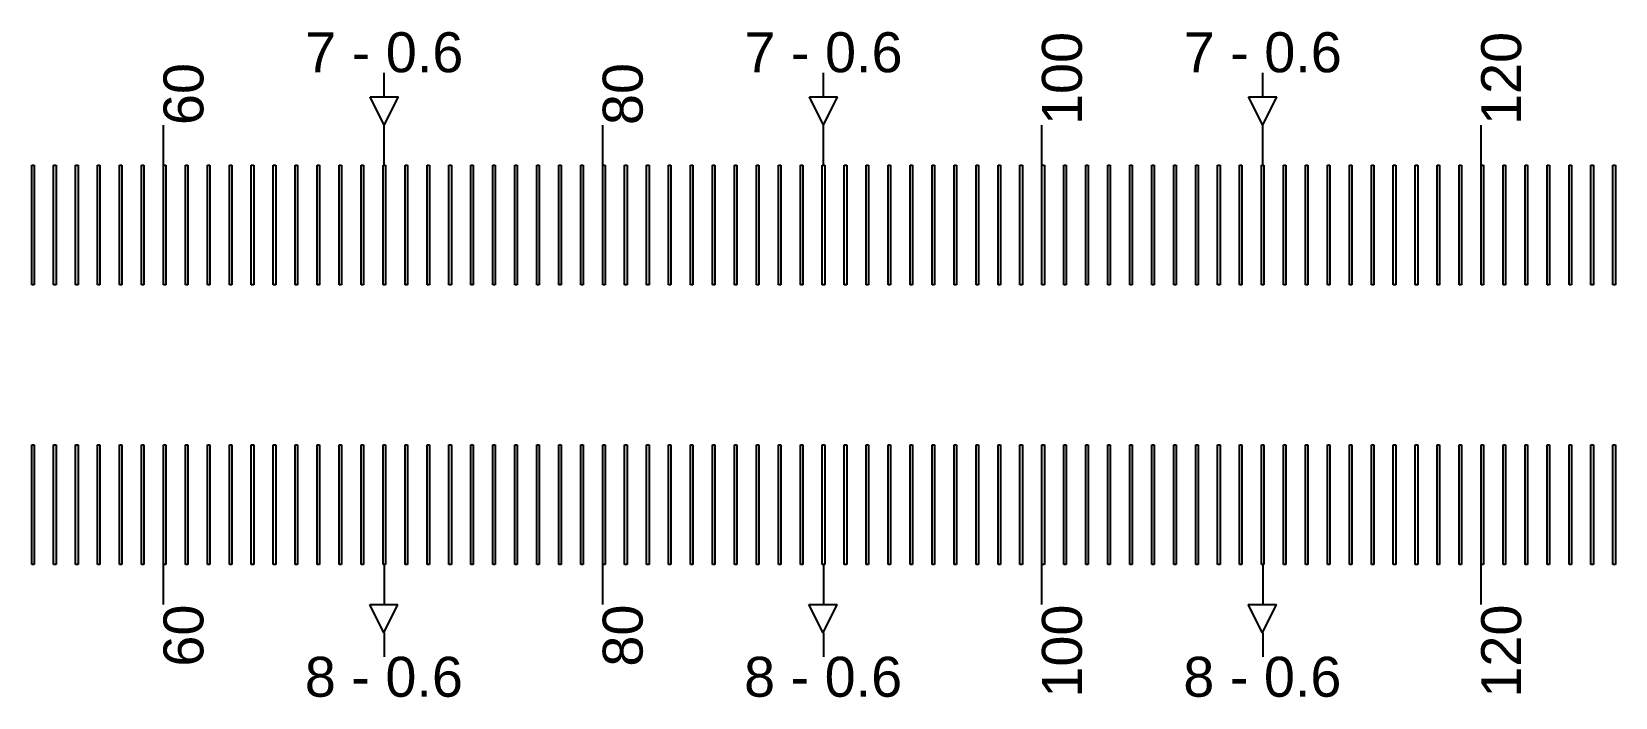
# Model space of a CAD drawing. Extents: x -119394 to 128420, y 74496 to 185496.
# Drawn here: x 44127.3 to 44523.9, y 156662.7 to 156829.2 of the extents above; entities that cross this region are included whole.
import ezdxf

# ---------------------------------------------------------------- set-up
doc = ezdxf.new("R2010")
doc.units = 13
doc.layers.add('CL - Label-1', color=120, linetype='Continuous')
doc.layers.add('CL - Label-2', color=132, linetype='Continuous')
doc.layers.add('CL - Sub-Micro', color=7, linetype='Continuous', true_color=0x47d1ff)
doc.styles.get("Standard").update_dxf_attribs({"font": 'arial.ttf'})

msp = doc.modelspace()

# ---------------------------------------------------------------- linework, layer by layer
for p, q in [((44215.59, 156812.94), (44215.59, 156818.94)), ((44325.59, 156812.94), (44325.59, 156818.94)), ((44435.59, 156812.94), (44435.59, 156818.94)), ((44160.29, 156795.86), (44160.29, 156805.86)), ((44215.59, 156795.86), (44215.59, 156805.86)), ((44270.29, 156795.86), (44270.29, 156805.86)), ((44325.59, 156795.86), (44325.59, 156805.86)), ((44380.29, 156795.86), (44380.29, 156805.86)), ((44435.59, 156795.86), (44435.59, 156805.86)), ((44490.29, 156795.86), (44490.29, 156805.86)), ((44160.29, 156685.86), (44160.29, 156695.86)), ((44215.59, 156695.86), (44215.59, 156685.86)), ((44270.29, 156685.86), (44270.29, 156695.86)), ((44325.59, 156695.86), (44325.59, 156685.86)), ((44380.29, 156685.86), (44380.29, 156695.86)), ((44435.59, 156695.86), (44435.59, 156685.86)), ((44490.29, 156685.86), (44490.29, 156695.86)), ((44215.59, 156678.79), (44215.59, 156672.79)), ((44325.59, 156678.79), (44325.59, 156672.79)), ((44435.59, 156678.79), (44435.59, 156672.79))]:
    msp.add_line(p, q)
at = {"layer": 'CL - Label-2'}
for p, q in [((44215.59, 156805.86), (44212.05, 156812.96)), ((44212.05, 156812.96), (44219.12, 156812.96)), ((44215.59, 156805.86), (44219.12, 156812.96)), ((44325.59, 156805.86), (44322.05, 156812.96)), ((44322.05, 156812.96), (44329.12, 156812.96)), ((44325.59, 156805.86), (44329.12, 156812.96)), ((44435.59, 156805.86), (44432.05, 156812.96)), ((44432.05, 156812.96), (44439.12, 156812.96)), ((44435.59, 156805.86), (44439.12, 156812.96)), ((44215.49, 156678.79), (44211.95, 156685.89)), ((44211.95, 156685.89), (44219.02, 156685.89)), ((44215.49, 156678.79), (44219.02, 156685.89)), ((44325.49, 156678.79), (44321.95, 156685.89)), ((44321.95, 156685.89), (44329.02, 156685.89)), ((44325.49, 156678.79), (44329.02, 156685.89)), ((44435.49, 156678.79), (44431.95, 156685.89)), ((44431.95, 156685.89), (44439.02, 156685.89)), ((44435.49, 156678.79), (44439.02, 156685.89))]:
    msp.add_line(p, q, dxfattribs=at)
at = {"layer": 'CL - Sub-Micro'}
for p, q in [((44127.29, 156795.86), (44127.89, 156795.86)), ((44127.29, 156765.86), (44127.29, 156795.86)), ((44127.89, 156795.86), (44127.89, 156765.86)), ((44132.79, 156795.86), (44133.39, 156795.86)), ((44132.79, 156765.86), (44132.79, 156795.86)), ((44133.39, 156795.86), (44133.39, 156765.86)), ((44138.29, 156795.86), (44138.89, 156795.86)), ((44138.29, 156765.86), (44138.29, 156795.86)), ((44138.89, 156795.86), (44138.89, 156765.86)), ((44143.79, 156795.86), (44144.39, 156795.86)), ((44143.79, 156765.86), (44143.79, 156795.86)), ((44144.39, 156795.86), (44144.39, 156765.86)), ((44149.29, 156795.86), (44149.89, 156795.86)), ((44149.29, 156765.86), (44149.29, 156795.86)), ((44149.89, 156795.86), (44149.89, 156765.86)), ((44154.79, 156795.86), (44155.39, 156795.86)), ((44154.79, 156765.86), (44154.79, 156795.86)), ((44155.39, 156795.86), (44155.39, 156765.86)), ((44160.29, 156795.86), (44160.89, 156795.86)), ((44160.29, 156765.86), (44160.29, 156795.86)), ((44160.89, 156795.86), (44160.89, 156765.86)), ((44165.79, 156795.86), (44166.39, 156795.86)), ((44165.79, 156765.86), (44165.79, 156795.86)), ((44166.39, 156795.86), (44166.39, 156765.86)), ((44171.29, 156795.86), (44171.89, 156795.86)), ((44171.29, 156765.86), (44171.29, 156795.86)), ((44171.89, 156795.86), (44171.89, 156765.86)), ((44176.79, 156795.86), (44177.39, 156795.86)), ((44176.79, 156765.86), (44176.79, 156795.86)), ((44177.39, 156795.86), (44177.39, 156765.86)), ((44182.29, 156795.86), (44182.89, 156795.86)), ((44182.29, 156765.86), (44182.29, 156795.86)), ((44182.89, 156795.86), (44182.89, 156765.86)), ((44187.79, 156795.86), (44188.39, 156795.86)), ((44187.79, 156765.86), (44187.79, 156795.86)), ((44188.39, 156795.86), (44188.39, 156765.86)), ((44193.29, 156795.86), (44193.89, 156795.86)), ((44193.29, 156765.86), (44193.29, 156795.86)), ((44193.89, 156795.86), (44193.89, 156765.86)), ((44198.79, 156795.86), (44199.39, 156795.86)), ((44198.79, 156765.86), (44198.79, 156795.86)), ((44199.39, 156795.86), (44199.39, 156765.86)), ((44204.29, 156795.86), (44204.89, 156795.86)), ((44204.29, 156765.86), (44204.29, 156795.86)), ((44204.89, 156795.86), (44204.89, 156765.86)), ((44209.79, 156795.86), (44210.39, 156795.86)), ((44209.79, 156765.86), (44209.79, 156795.86)), ((44210.39, 156795.86), (44210.39, 156765.86)), ((44215.29, 156795.86), (44215.89, 156795.86)), ((44215.29, 156765.86), (44215.29, 156795.86)), ((44215.89, 156795.86), (44215.89, 156765.86)), ((44220.79, 156795.86), (44221.39, 156795.86)), ((44220.79, 156765.86), (44220.79, 156795.86)), ((44221.39, 156795.86), (44221.39, 156765.86)), ((44226.29, 156795.86), (44226.89, 156795.86)), ((44226.29, 156765.86), (44226.29, 156795.86)), ((44226.89, 156795.86), (44226.89, 156765.86)), ((44231.79, 156795.86), (44232.39, 156795.86)), ((44231.79, 156765.86), (44231.79, 156795.86)), ((44232.39, 156795.86), (44232.39, 156765.86)), ((44237.29, 156795.86), (44237.89, 156795.86)), ((44237.29, 156765.86), (44237.29, 156795.86)), ((44237.89, 156795.86), (44237.89, 156765.86)), ((44242.79, 156795.86), (44243.39, 156795.86)), ((44242.79, 156765.86), (44242.79, 156795.86)), ((44243.39, 156795.86), (44243.39, 156765.86)), ((44248.29, 156795.86), (44248.89, 156795.86)), ((44248.29, 156765.86), (44248.29, 156795.86)), ((44248.89, 156795.86), (44248.89, 156765.86)), ((44253.79, 156795.86), (44254.39, 156795.86)), ((44253.79, 156765.86), (44253.79, 156795.86)), ((44254.39, 156795.86), (44254.39, 156765.86)), ((44259.29, 156795.86), (44259.89, 156795.86)), ((44259.29, 156765.86), (44259.29, 156795.86)), ((44259.89, 156795.86), (44259.89, 156765.86)), ((44264.79, 156795.86), (44265.39, 156795.86)), ((44264.79, 156765.86), (44264.79, 156795.86)), ((44265.39, 156795.86), (44265.39, 156765.86)), ((44270.29, 156795.86), (44270.89, 156795.86)), ((44270.29, 156765.86), (44270.29, 156795.86)), ((44270.89, 156795.86), (44270.89, 156765.86)), ((44275.79, 156795.86), (44276.39, 156795.86)), ((44275.79, 156765.86), (44275.79, 156795.86)), ((44276.39, 156795.86), (44276.39, 156765.86)), ((44281.29, 156795.86), (44281.89, 156795.86)), ((44281.29, 156765.86), (44281.29, 156795.86)), ((44281.89, 156795.86), (44281.89, 156765.86)), ((44286.79, 156795.86), (44287.39, 156795.86)), ((44286.79, 156765.86), (44286.79, 156795.86)), ((44287.39, 156795.86), (44287.39, 156765.86)), ((44292.29, 156795.86), (44292.89, 156795.86)), ((44292.29, 156765.86), (44292.29, 156795.86)), ((44292.89, 156795.86), (44292.89, 156765.86)), ((44297.79, 156795.86), (44298.39, 156795.86)), ((44297.79, 156765.86), (44297.79, 156795.86)), ((44298.39, 156795.86), (44298.39, 156765.86)), ((44303.29, 156795.86), (44303.89, 156795.86)), ((44303.29, 156765.86), (44303.29, 156795.86)), ((44303.89, 156795.86), (44303.89, 156765.86)), ((44308.79, 156795.86), (44309.39, 156795.86)), ((44308.79, 156765.86), (44308.79, 156795.86)), ((44309.39, 156795.86), (44309.39, 156765.86)), ((44314.29, 156795.86), (44314.89, 156795.86)), ((44314.29, 156765.86), (44314.29, 156795.86)), ((44314.89, 156795.86), (44314.89, 156765.86)), ((44319.79, 156795.86), (44320.39, 156795.86)), ((44319.79, 156765.86), (44319.79, 156795.86)), ((44320.39, 156795.86), (44320.39, 156765.86)), ((44325.29, 156795.86), (44325.89, 156795.86)), ((44325.29, 156765.86), (44325.29, 156795.86)), ((44325.89, 156795.86), (44325.89, 156765.86)), ((44330.79, 156795.86), (44331.39, 156795.86)), ((44330.79, 156765.86), (44330.79, 156795.86)), ((44331.39, 156795.86), (44331.39, 156765.86)), ((44336.29, 156795.86), (44336.89, 156795.86)), ((44336.29, 156765.86), (44336.29, 156795.86)), ((44336.89, 156795.86), (44336.89, 156765.86)), ((44341.79, 156795.86), (44342.39, 156795.86)), ((44341.79, 156765.86), (44341.79, 156795.86)), ((44342.39, 156795.86), (44342.39, 156765.86)), ((44347.29, 156795.86), (44347.89, 156795.86)), ((44347.29, 156765.86), (44347.29, 156795.86)), ((44347.89, 156795.86), (44347.89, 156765.86)), ((44352.79, 156795.86), (44353.39, 156795.86)), ((44352.79, 156765.86), (44352.79, 156795.86)), ((44353.39, 156795.86), (44353.39, 156765.86)), ((44358.29, 156795.86), (44358.89, 156795.86)), ((44358.29, 156765.86), (44358.29, 156795.86)), ((44358.89, 156795.86), (44358.89, 156765.86)), ((44363.79, 156795.86), (44364.39, 156795.86)), ((44363.79, 156765.86), (44363.79, 156795.86)), ((44364.39, 156795.86), (44364.39, 156765.86)), ((44369.29, 156795.86), (44369.89, 156795.86)), ((44369.29, 156765.86), (44369.29, 156795.86)), ((44369.89, 156795.86), (44369.89, 156765.86)), ((44374.79, 156795.86), (44375.39, 156795.86)), ((44374.79, 156765.86), (44374.79, 156795.86)), ((44375.39, 156795.86), (44375.39, 156765.86)), ((44380.29, 156795.86), (44380.89, 156795.86)), ((44380.29, 156765.86), (44380.29, 156795.86)), ((44380.89, 156795.86), (44380.89, 156765.86)), ((44385.79, 156795.86), (44386.39, 156795.86)), ((44385.79, 156765.86), (44385.79, 156795.86)), ((44386.39, 156795.86), (44386.39, 156765.86)), ((44391.29, 156795.86), (44391.89, 156795.86)), ((44391.29, 156765.86), (44391.29, 156795.86)), ((44391.89, 156795.86), (44391.89, 156765.86)), ((44396.79, 156795.86), (44397.39, 156795.86)), ((44396.79, 156765.86), (44396.79, 156795.86)), ((44397.39, 156795.86), (44397.39, 156765.86)), ((44402.29, 156795.86), (44402.89, 156795.86)), ((44402.29, 156765.86), (44402.29, 156795.86)), ((44402.89, 156795.86), (44402.89, 156765.86)), ((44407.79, 156795.86), (44408.39, 156795.86)), ((44407.79, 156765.86), (44407.79, 156795.86)), ((44408.39, 156795.86), (44408.39, 156765.86)), ((44413.29, 156795.86), (44413.89, 156795.86)), ((44413.29, 156765.86), (44413.29, 156795.86)), ((44413.89, 156795.86), (44413.89, 156765.86)), ((44418.79, 156795.86), (44419.39, 156795.86)), ((44418.79, 156765.86), (44418.79, 156795.86)), ((44419.39, 156795.86), (44419.39, 156765.86)), ((44424.29, 156795.86), (44424.89, 156795.86)), ((44424.29, 156765.86), (44424.29, 156795.86)), ((44424.89, 156795.86), (44424.89, 156765.86)), ((44429.79, 156795.86), (44430.39, 156795.86)), ((44429.79, 156765.86), (44429.79, 156795.86)), ((44430.39, 156795.86), (44430.39, 156765.86)), ((44435.29, 156795.86), (44435.89, 156795.86)), ((44435.29, 156765.86), (44435.29, 156795.86)), ((44435.89, 156795.86), (44435.89, 156765.86)), ((44440.79, 156795.86), (44441.39, 156795.86)), ((44440.79, 156765.86), (44440.79, 156795.86)), ((44441.39, 156795.86), (44441.39, 156765.86)), ((44446.29, 156795.86), (44446.89, 156795.86)), ((44446.29, 156765.86), (44446.29, 156795.86)), ((44446.89, 156795.86), (44446.89, 156765.86)), ((44451.79, 156795.86), (44452.39, 156795.86)), ((44451.79, 156765.86), (44451.79, 156795.86)), ((44452.39, 156795.86), (44452.39, 156765.86)), ((44457.29, 156795.86), (44457.89, 156795.86)), ((44457.29, 156765.86), (44457.29, 156795.86)), ((44457.89, 156795.86), (44457.89, 156765.86)), ((44462.79, 156795.86), (44463.39, 156795.86)), ((44462.79, 156765.86), (44462.79, 156795.86)), ((44463.39, 156795.86), (44463.39, 156765.86)), ((44468.29, 156795.86), (44468.89, 156795.86)), ((44468.29, 156765.86), (44468.29, 156795.86)), ((44468.89, 156795.86), (44468.89, 156765.86)), ((44473.79, 156795.86), (44474.39, 156795.86)), ((44473.79, 156765.86), (44473.79, 156795.86)), ((44474.39, 156795.86), (44474.39, 156765.86)), ((44479.29, 156795.86), (44479.89, 156795.86)), ((44479.29, 156765.86), (44479.29, 156795.86)), ((44479.89, 156795.86), (44479.89, 156765.86)), ((44484.79, 156795.86), (44485.39, 156795.86)), ((44484.79, 156765.86), (44484.79, 156795.86)), ((44485.39, 156795.86), (44485.39, 156765.86)), ((44490.29, 156795.86), (44490.89, 156795.86)), ((44490.29, 156765.86), (44490.29, 156795.86)), ((44490.89, 156795.86), (44490.89, 156765.86)), ((44495.79, 156795.86), (44496.39, 156795.86)), ((44495.79, 156765.86), (44495.79, 156795.86)), ((44496.39, 156795.86), (44496.39, 156765.86)), ((44501.29, 156795.86), (44501.89, 156795.86)), ((44501.29, 156765.86), (44501.29, 156795.86)), ((44501.89, 156795.86), (44501.89, 156765.86)), ((44506.79, 156795.86), (44507.39, 156795.86)), ((44506.79, 156765.86), (44506.79, 156795.86)), ((44507.39, 156795.86), (44507.39, 156765.86)), ((44512.29, 156795.86), (44512.89, 156795.86)), ((44512.29, 156765.86), (44512.29, 156795.86)), ((44512.89, 156795.86), (44512.89, 156765.86)), ((44517.79, 156795.86), (44518.39, 156795.86)), ((44517.79, 156765.86), (44517.79, 156795.86)), ((44518.39, 156795.86), (44518.39, 156765.86)), ((44523.29, 156795.86), (44523.89, 156795.86)), ((44523.29, 156765.86), (44523.29, 156795.86)), ((44523.89, 156795.86), (44523.89, 156765.86)), ((44127.89, 156765.86), (44127.29, 156765.86)), ((44133.39, 156765.86), (44132.79, 156765.86)), ((44138.89, 156765.86), (44138.29, 156765.86)), ((44144.39, 156765.86), (44143.79, 156765.86)), ((44149.89, 156765.86), (44149.29, 156765.86)), ((44155.39, 156765.86), (44154.79, 156765.86)), ((44160.89, 156765.86), (44160.29, 156765.86)), ((44166.39, 156765.86), (44165.79, 156765.86)), ((44171.89, 156765.86), (44171.29, 156765.86)), ((44177.39, 156765.86), (44176.79, 156765.86)), ((44182.89, 156765.86), (44182.29, 156765.86)), ((44188.39, 156765.86), (44187.79, 156765.86)), ((44193.89, 156765.86), (44193.29, 156765.86)), ((44199.39, 156765.86), (44198.79, 156765.86)), ((44204.89, 156765.86), (44204.29, 156765.86)), ((44210.39, 156765.86), (44209.79, 156765.86)), ((44215.89, 156765.86), (44215.29, 156765.86)), ((44221.39, 156765.86), (44220.79, 156765.86)), ((44226.89, 156765.86), (44226.29, 156765.86)), ((44232.39, 156765.86), (44231.79, 156765.86)), ((44237.89, 156765.86), (44237.29, 156765.86)), ((44243.39, 156765.86), (44242.79, 156765.86)), ((44248.89, 156765.86), (44248.29, 156765.86)), ((44254.39, 156765.86), (44253.79, 156765.86)), ((44259.89, 156765.86), (44259.29, 156765.86)), ((44265.39, 156765.86), (44264.79, 156765.86)), ((44270.89, 156765.86), (44270.29, 156765.86)), ((44276.39, 156765.86), (44275.79, 156765.86)), ((44281.89, 156765.86), (44281.29, 156765.86)), ((44287.39, 156765.86), (44286.79, 156765.86)), ((44292.89, 156765.86), (44292.29, 156765.86)), ((44298.39, 156765.86), (44297.79, 156765.86)), ((44303.89, 156765.86), (44303.29, 156765.86)), ((44309.39, 156765.86), (44308.79, 156765.86)), ((44314.89, 156765.86), (44314.29, 156765.86)), ((44320.39, 156765.86), (44319.79, 156765.86)), ((44325.89, 156765.86), (44325.29, 156765.86)), ((44331.39, 156765.86), (44330.79, 156765.86)), ((44336.89, 156765.86), (44336.29, 156765.86)), ((44342.39, 156765.86), (44341.79, 156765.86)), ((44347.89, 156765.86), (44347.29, 156765.86)), ((44353.39, 156765.86), (44352.79, 156765.86)), ((44358.89, 156765.86), (44358.29, 156765.86)), ((44364.39, 156765.86), (44363.79, 156765.86)), ((44369.89, 156765.86), (44369.29, 156765.86)), ((44375.39, 156765.86), (44374.79, 156765.86)), ((44380.89, 156765.86), (44380.29, 156765.86)), ((44386.39, 156765.86), (44385.79, 156765.86)), ((44391.89, 156765.86), (44391.29, 156765.86)), ((44397.39, 156765.86), (44396.79, 156765.86)), ((44402.89, 156765.86), (44402.29, 156765.86)), ((44408.39, 156765.86), (44407.79, 156765.86)), ((44413.89, 156765.86), (44413.29, 156765.86)), ((44419.39, 156765.86), (44418.79, 156765.86)), ((44424.89, 156765.86), (44424.29, 156765.86)), ((44430.39, 156765.86), (44429.79, 156765.86)), ((44435.89, 156765.86), (44435.29, 156765.86)), ((44441.39, 156765.86), (44440.79, 156765.86)), ((44446.89, 156765.86), (44446.29, 156765.86)), ((44452.39, 156765.86), (44451.79, 156765.86)), ((44457.89, 156765.86), (44457.29, 156765.86)), ((44463.39, 156765.86), (44462.79, 156765.86)), ((44468.89, 156765.86), (44468.29, 156765.86)), ((44474.39, 156765.86), (44473.79, 156765.86)), ((44479.89, 156765.86), (44479.29, 156765.86)), ((44485.39, 156765.86), (44484.79, 156765.86)), ((44490.89, 156765.86), (44490.29, 156765.86)), ((44496.39, 156765.86), (44495.79, 156765.86)), ((44501.89, 156765.86), (44501.29, 156765.86)), ((44507.39, 156765.86), (44506.79, 156765.86)), ((44512.89, 156765.86), (44512.29, 156765.86)), ((44518.39, 156765.86), (44517.79, 156765.86)), ((44523.89, 156765.86), (44523.29, 156765.86)), ((44127.29, 156725.86), (44127.89, 156725.86)), ((44127.29, 156695.86), (44127.29, 156725.86)), ((44127.89, 156725.86), (44127.89, 156695.86)), ((44132.79, 156725.86), (44133.39, 156725.86)), ((44132.79, 156695.86), (44132.79, 156725.86)), ((44133.39, 156725.86), (44133.39, 156695.86)), ((44138.29, 156725.86), (44138.89, 156725.86)), ((44138.29, 156695.86), (44138.29, 156725.86)), ((44138.89, 156725.86), (44138.89, 156695.86)), ((44143.79, 156725.86), (44144.39, 156725.86)), ((44143.79, 156695.86), (44143.79, 156725.86)), ((44144.39, 156725.86), (44144.39, 156695.86)), ((44149.29, 156725.86), (44149.89, 156725.86)), ((44149.29, 156695.86), (44149.29, 156725.86)), ((44149.89, 156725.86), (44149.89, 156695.86)), ((44154.79, 156725.86), (44155.39, 156725.86)), ((44154.79, 156695.86), (44154.79, 156725.86)), ((44155.39, 156725.86), (44155.39, 156695.86)), ((44160.29, 156725.86), (44160.89, 156725.86)), ((44160.29, 156695.86), (44160.29, 156725.86)), ((44160.89, 156725.86), (44160.89, 156695.86)), ((44165.79, 156725.86), (44166.39, 156725.86)), ((44165.79, 156695.86), (44165.79, 156725.86)), ((44166.39, 156725.86), (44166.39, 156695.86)), ((44171.29, 156725.86), (44171.89, 156725.86)), ((44171.29, 156695.86), (44171.29, 156725.86)), ((44171.89, 156725.86), (44171.89, 156695.86)), ((44176.79, 156725.86), (44177.39, 156725.86)), ((44176.79, 156695.86), (44176.79, 156725.86)), ((44177.39, 156725.86), (44177.39, 156695.86)), ((44182.29, 156725.86), (44182.89, 156725.86)), ((44182.29, 156695.86), (44182.29, 156725.86)), ((44182.89, 156725.86), (44182.89, 156695.86)), ((44187.79, 156725.86), (44188.39, 156725.86)), ((44187.79, 156695.86), (44187.79, 156725.86)), ((44188.39, 156725.86), (44188.39, 156695.86)), ((44193.29, 156725.86), (44193.89, 156725.86)), ((44193.29, 156695.86), (44193.29, 156725.86)), ((44193.89, 156725.86), (44193.89, 156695.86)), ((44198.79, 156725.86), (44199.39, 156725.86)), ((44198.79, 156695.86), (44198.79, 156725.86)), ((44199.39, 156725.86), (44199.39, 156695.86)), ((44204.29, 156725.86), (44204.89, 156725.86)), ((44204.29, 156695.86), (44204.29, 156725.86)), ((44204.89, 156725.86), (44204.89, 156695.86)), ((44209.79, 156725.86), (44210.39, 156725.86)), ((44209.79, 156695.86), (44209.79, 156725.86)), ((44210.39, 156725.86), (44210.39, 156695.86)), ((44215.29, 156725.86), (44215.89, 156725.86)), ((44215.29, 156695.86), (44215.29, 156725.86)), ((44215.89, 156725.86), (44215.89, 156695.86)), ((44220.79, 156725.86), (44221.39, 156725.86)), ((44220.79, 156695.86), (44220.79, 156725.86)), ((44221.39, 156725.86), (44221.39, 156695.86)), ((44226.29, 156725.86), (44226.89, 156725.86)), ((44226.29, 156695.86), (44226.29, 156725.86)), ((44226.89, 156725.86), (44226.89, 156695.86)), ((44231.79, 156725.86), (44232.39, 156725.86)), ((44231.79, 156695.86), (44231.79, 156725.86)), ((44232.39, 156725.86), (44232.39, 156695.86)), ((44237.29, 156725.86), (44237.89, 156725.86)), ((44237.29, 156695.86), (44237.29, 156725.86)), ((44237.89, 156725.86), (44237.89, 156695.86)), ((44242.79, 156725.86), (44243.39, 156725.86)), ((44242.79, 156695.86), (44242.79, 156725.86)), ((44243.39, 156725.86), (44243.39, 156695.86)), ((44248.29, 156725.86), (44248.89, 156725.86)), ((44248.29, 156695.86), (44248.29, 156725.86)), ((44248.89, 156725.86), (44248.89, 156695.86)), ((44253.79, 156725.86), (44254.39, 156725.86)), ((44253.79, 156695.86), (44253.79, 156725.86)), ((44254.39, 156725.86), (44254.39, 156695.86)), ((44259.29, 156725.86), (44259.89, 156725.86)), ((44259.29, 156695.86), (44259.29, 156725.86)), ((44259.89, 156725.86), (44259.89, 156695.86)), ((44264.79, 156725.86), (44265.39, 156725.86)), ((44264.79, 156695.86), (44264.79, 156725.86)), ((44265.39, 156725.86), (44265.39, 156695.86)), ((44270.29, 156725.86), (44270.89, 156725.86)), ((44270.29, 156695.86), (44270.29, 156725.86)), ((44270.89, 156725.86), (44270.89, 156695.86)), ((44275.79, 156725.86), (44276.39, 156725.86)), ((44275.79, 156695.86), (44275.79, 156725.86)), ((44276.39, 156725.86), (44276.39, 156695.86)), ((44281.29, 156725.86), (44281.89, 156725.86)), ((44281.29, 156695.86), (44281.29, 156725.86)), ((44281.89, 156725.86), (44281.89, 156695.86)), ((44286.79, 156725.86), (44287.39, 156725.86)), ((44286.79, 156695.86), (44286.79, 156725.86)), ((44287.39, 156725.86), (44287.39, 156695.86)), ((44292.29, 156725.86), (44292.89, 156725.86)), ((44292.29, 156695.86), (44292.29, 156725.86)), ((44292.89, 156725.86), (44292.89, 156695.86)), ((44297.79, 156725.86), (44298.39, 156725.86)), ((44297.79, 156695.86), (44297.79, 156725.86)), ((44298.39, 156725.86), (44298.39, 156695.86)), ((44303.29, 156725.86), (44303.89, 156725.86)), ((44303.29, 156695.86), (44303.29, 156725.86)), ((44303.89, 156725.86), (44303.89, 156695.86)), ((44308.79, 156725.86), (44309.39, 156725.86)), ((44308.79, 156695.86), (44308.79, 156725.86)), ((44309.39, 156725.86), (44309.39, 156695.86)), ((44314.29, 156725.86), (44314.89, 156725.86)), ((44314.29, 156695.86), (44314.29, 156725.86)), ((44314.89, 156725.86), (44314.89, 156695.86)), ((44319.79, 156725.86), (44320.39, 156725.86)), ((44319.79, 156695.86), (44319.79, 156725.86)), ((44320.39, 156725.86), (44320.39, 156695.86)), ((44325.29, 156725.86), (44325.89, 156725.86)), ((44325.29, 156695.86), (44325.29, 156725.86)), ((44325.89, 156725.86), (44325.89, 156695.86)), ((44330.79, 156725.86), (44331.39, 156725.86)), ((44330.79, 156695.86), (44330.79, 156725.86)), ((44331.39, 156725.86), (44331.39, 156695.86)), ((44336.29, 156725.86), (44336.89, 156725.86)), ((44336.29, 156695.86), (44336.29, 156725.86)), ((44336.89, 156725.86), (44336.89, 156695.86)), ((44341.79, 156725.86), (44342.39, 156725.86)), ((44341.79, 156695.86), (44341.79, 156725.86)), ((44342.39, 156725.86), (44342.39, 156695.86)), ((44347.29, 156725.86), (44347.89, 156725.86)), ((44347.29, 156695.86), (44347.29, 156725.86)), ((44347.89, 156725.86), (44347.89, 156695.86)), ((44352.79, 156725.86), (44353.39, 156725.86)), ((44352.79, 156695.86), (44352.79, 156725.86)), ((44353.39, 156725.86), (44353.39, 156695.86)), ((44358.29, 156725.86), (44358.89, 156725.86)), ((44358.29, 156695.86), (44358.29, 156725.86)), ((44358.89, 156725.86), (44358.89, 156695.86)), ((44363.79, 156725.86), (44364.39, 156725.86)), ((44363.79, 156695.86), (44363.79, 156725.86)), ((44364.39, 156725.86), (44364.39, 156695.86)), ((44369.29, 156725.86), (44369.89, 156725.86)), ((44369.29, 156695.86), (44369.29, 156725.86)), ((44369.89, 156725.86), (44369.89, 156695.86)), ((44374.79, 156725.86), (44375.39, 156725.86)), ((44374.79, 156695.86), (44374.79, 156725.86)), ((44375.39, 156725.86), (44375.39, 156695.86)), ((44380.29, 156725.86), (44380.89, 156725.86)), ((44380.29, 156695.86), (44380.29, 156725.86)), ((44380.89, 156725.86), (44380.89, 156695.86)), ((44385.79, 156725.86), (44386.39, 156725.86)), ((44385.79, 156695.86), (44385.79, 156725.86)), ((44386.39, 156725.86), (44386.39, 156695.86)), ((44391.29, 156725.86), (44391.89, 156725.86)), ((44391.29, 156695.86), (44391.29, 156725.86)), ((44391.89, 156725.86), (44391.89, 156695.86)), ((44396.79, 156725.86), (44397.39, 156725.86)), ((44396.79, 156695.86), (44396.79, 156725.86)), ((44397.39, 156725.86), (44397.39, 156695.86)), ((44402.29, 156725.86), (44402.89, 156725.86)), ((44402.29, 156695.86), (44402.29, 156725.86)), ((44402.89, 156725.86), (44402.89, 156695.86)), ((44407.79, 156725.86), (44408.39, 156725.86)), ((44407.79, 156695.86), (44407.79, 156725.86)), ((44408.39, 156725.86), (44408.39, 156695.86)), ((44413.29, 156725.86), (44413.89, 156725.86)), ((44413.29, 156695.86), (44413.29, 156725.86)), ((44413.89, 156725.86), (44413.89, 156695.86)), ((44418.79, 156725.86), (44419.39, 156725.86)), ((44418.79, 156695.86), (44418.79, 156725.86)), ((44419.39, 156725.86), (44419.39, 156695.86)), ((44424.29, 156725.86), (44424.89, 156725.86)), ((44424.29, 156695.86), (44424.29, 156725.86)), ((44424.89, 156725.86), (44424.89, 156695.86)), ((44429.79, 156725.86), (44430.39, 156725.86)), ((44429.79, 156695.86), (44429.79, 156725.86)), ((44430.39, 156725.86), (44430.39, 156695.86)), ((44435.29, 156725.86), (44435.89, 156725.86)), ((44435.29, 156695.86), (44435.29, 156725.86)), ((44435.89, 156725.86), (44435.89, 156695.86)), ((44440.79, 156725.86), (44441.39, 156725.86)), ((44440.79, 156695.86), (44440.79, 156725.86)), ((44441.39, 156725.86), (44441.39, 156695.86)), ((44446.29, 156725.86), (44446.89, 156725.86)), ((44446.29, 156695.86), (44446.29, 156725.86)), ((44446.89, 156725.86), (44446.89, 156695.86)), ((44451.79, 156725.86), (44452.39, 156725.86)), ((44451.79, 156695.86), (44451.79, 156725.86)), ((44452.39, 156725.86), (44452.39, 156695.86)), ((44457.29, 156725.86), (44457.89, 156725.86)), ((44457.29, 156695.86), (44457.29, 156725.86)), ((44457.89, 156725.86), (44457.89, 156695.86)), ((44462.79, 156725.86), (44463.39, 156725.86)), ((44462.79, 156695.86), (44462.79, 156725.86)), ((44463.39, 156725.86), (44463.39, 156695.86)), ((44468.29, 156725.86), (44468.89, 156725.86)), ((44468.29, 156695.86), (44468.29, 156725.86)), ((44468.89, 156725.86), (44468.89, 156695.86)), ((44473.79, 156725.86), (44474.39, 156725.86)), ((44473.79, 156695.86), (44473.79, 156725.86)), ((44474.39, 156725.86), (44474.39, 156695.86)), ((44479.29, 156725.86), (44479.89, 156725.86)), ((44479.29, 156695.86), (44479.29, 156725.86)), ((44479.89, 156725.86), (44479.89, 156695.86)), ((44484.79, 156725.86), (44485.39, 156725.86)), ((44484.79, 156695.86), (44484.79, 156725.86)), ((44485.39, 156725.86), (44485.39, 156695.86)), ((44490.29, 156725.86), (44490.89, 156725.86)), ((44490.29, 156695.86), (44490.29, 156725.86)), ((44490.89, 156725.86), (44490.89, 156695.86)), ((44495.79, 156725.86), (44496.39, 156725.86)), ((44495.79, 156695.86), (44495.79, 156725.86)), ((44496.39, 156725.86), (44496.39, 156695.86)), ((44501.29, 156725.86), (44501.89, 156725.86)), ((44501.29, 156695.86), (44501.29, 156725.86)), ((44501.89, 156725.86), (44501.89, 156695.86)), ((44506.79, 156725.86), (44507.39, 156725.86)), ((44506.79, 156695.86), (44506.79, 156725.86)), ((44507.39, 156725.86), (44507.39, 156695.86)), ((44512.29, 156725.86), (44512.89, 156725.86)), ((44512.29, 156695.86), (44512.29, 156725.86)), ((44512.89, 156725.86), (44512.89, 156695.86)), ((44517.79, 156725.86), (44518.39, 156725.86)), ((44517.79, 156695.86), (44517.79, 156725.86)), ((44518.39, 156725.86), (44518.39, 156695.86)), ((44523.29, 156725.86), (44523.89, 156725.86)), ((44523.29, 156695.86), (44523.29, 156725.86)), ((44523.89, 156725.86), (44523.89, 156695.86)), ((44127.89, 156695.86), (44127.29, 156695.86)), ((44133.39, 156695.86), (44132.79, 156695.86)), ((44138.89, 156695.86), (44138.29, 156695.86)), ((44144.39, 156695.86), (44143.79, 156695.86)), ((44149.89, 156695.86), (44149.29, 156695.86)), ((44155.39, 156695.86), (44154.79, 156695.86)), ((44160.89, 156695.86), (44160.29, 156695.86)), ((44166.39, 156695.86), (44165.79, 156695.86)), ((44171.89, 156695.86), (44171.29, 156695.86)), ((44177.39, 156695.86), (44176.79, 156695.86)), ((44182.89, 156695.86), (44182.29, 156695.86)), ((44188.39, 156695.86), (44187.79, 156695.86)), ((44193.89, 156695.86), (44193.29, 156695.86)), ((44199.39, 156695.86), (44198.79, 156695.86)), ((44204.89, 156695.86), (44204.29, 156695.86)), ((44210.39, 156695.86), (44209.79, 156695.86)), ((44215.89, 156695.86), (44215.29, 156695.86)), ((44221.39, 156695.86), (44220.79, 156695.86)), ((44226.89, 156695.86), (44226.29, 156695.86)), ((44232.39, 156695.86), (44231.79, 156695.86)), ((44237.89, 156695.86), (44237.29, 156695.86)), ((44243.39, 156695.86), (44242.79, 156695.86)), ((44248.89, 156695.86), (44248.29, 156695.86)), ((44254.39, 156695.86), (44253.79, 156695.86)), ((44259.89, 156695.86), (44259.29, 156695.86)), ((44265.39, 156695.86), (44264.79, 156695.86)), ((44270.89, 156695.86), (44270.29, 156695.86)), ((44276.39, 156695.86), (44275.79, 156695.86)), ((44281.89, 156695.86), (44281.29, 156695.86)), ((44287.39, 156695.86), (44286.79, 156695.86)), ((44292.89, 156695.86), (44292.29, 156695.86)), ((44298.39, 156695.86), (44297.79, 156695.86)), ((44303.89, 156695.86), (44303.29, 156695.86)), ((44309.39, 156695.86), (44308.79, 156695.86)), ((44314.89, 156695.86), (44314.29, 156695.86)), ((44320.39, 156695.86), (44319.79, 156695.86)), ((44325.89, 156695.86), (44325.29, 156695.86)), ((44331.39, 156695.86), (44330.79, 156695.86)), ((44336.89, 156695.86), (44336.29, 156695.86)), ((44342.39, 156695.86), (44341.79, 156695.86)), ((44347.89, 156695.86), (44347.29, 156695.86)), ((44353.39, 156695.86), (44352.79, 156695.86)), ((44358.89, 156695.86), (44358.29, 156695.86)), ((44364.39, 156695.86), (44363.79, 156695.86)), ((44369.89, 156695.86), (44369.29, 156695.86)), ((44375.39, 156695.86), (44374.79, 156695.86)), ((44380.89, 156695.86), (44380.29, 156695.86)), ((44386.39, 156695.86), (44385.79, 156695.86)), ((44391.89, 156695.86), (44391.29, 156695.86)), ((44397.39, 156695.86), (44396.79, 156695.86)), ((44402.89, 156695.86), (44402.29, 156695.86)), ((44408.39, 156695.86), (44407.79, 156695.86)), ((44413.89, 156695.86), (44413.29, 156695.86)), ((44419.39, 156695.86), (44418.79, 156695.86)), ((44424.89, 156695.86), (44424.29, 156695.86)), ((44430.39, 156695.86), (44429.79, 156695.86)), ((44435.89, 156695.86), (44435.29, 156695.86)), ((44441.39, 156695.86), (44440.79, 156695.86)), ((44446.89, 156695.86), (44446.29, 156695.86)), ((44452.39, 156695.86), (44451.79, 156695.86)), ((44457.89, 156695.86), (44457.29, 156695.86)), ((44463.39, 156695.86), (44462.79, 156695.86)), ((44468.89, 156695.86), (44468.29, 156695.86)), ((44474.39, 156695.86), (44473.79, 156695.86)), ((44479.89, 156695.86), (44479.29, 156695.86)), ((44485.39, 156695.86), (44484.79, 156695.86)), ((44490.89, 156695.86), (44490.29, 156695.86)), ((44496.39, 156695.86), (44495.79, 156695.86)), ((44501.89, 156695.86), (44501.29, 156695.86)), ((44507.39, 156695.86), (44506.79, 156695.86)), ((44512.89, 156695.86), (44512.29, 156695.86)), ((44518.39, 156695.86), (44517.79, 156695.86)), ((44523.89, 156695.86), (44523.29, 156695.86))]:
    msp.add_line(p, q, dxfattribs=at)

# ---------------------------------------------------------------- texts
at = {"layer": 'CL - Label-1', "char_height": 10, "rotation": 90}
for s, insert, attachment_point in [('100', (44380.29, 156805.86), 1), ('120', (44490.29, 156805.86), 1), ('60', (44160.29, 156805.86), 1), ('80', (44270.29, 156805.86), 1), ('60', (44160.29, 156685.86), 3), ('80', (44270.29, 156685.86), 3), ('100', (44380.29, 156685.86), 3), ('120', (44490.29, 156685.86), 3)]:
    msp.add_mtext_dynamic_manual_height_columns(s, width=21.565, gutter_width=12.5, heights=[8.55], dxfattribs=dict(at, insert=insert, attachment_point=attachment_point))
at = {"layer": 'CL - Label-2', "char_height": 10}
for s, insert, attachment_point in [('7 - 0.6', (44215.59, 156818.94), 8), ('7 - 0.6', (44325.59, 156818.94), 8), ('7 - 0.6', (44435.59, 156818.94), 8), ('8 - 0.6', (44215.49, 156672.79), 2), ('8 - 0.6', (44325.49, 156672.79), 2), ('8 - 0.6', (44435.49, 156672.79), 2)]:
    msp.add_mtext_dynamic_manual_height_columns(s, width=52.3045, gutter_width=12.5, heights=[18.11], dxfattribs=dict(at, insert=insert, attachment_point=attachment_point))

doc.saveas('drawing.dxf')
